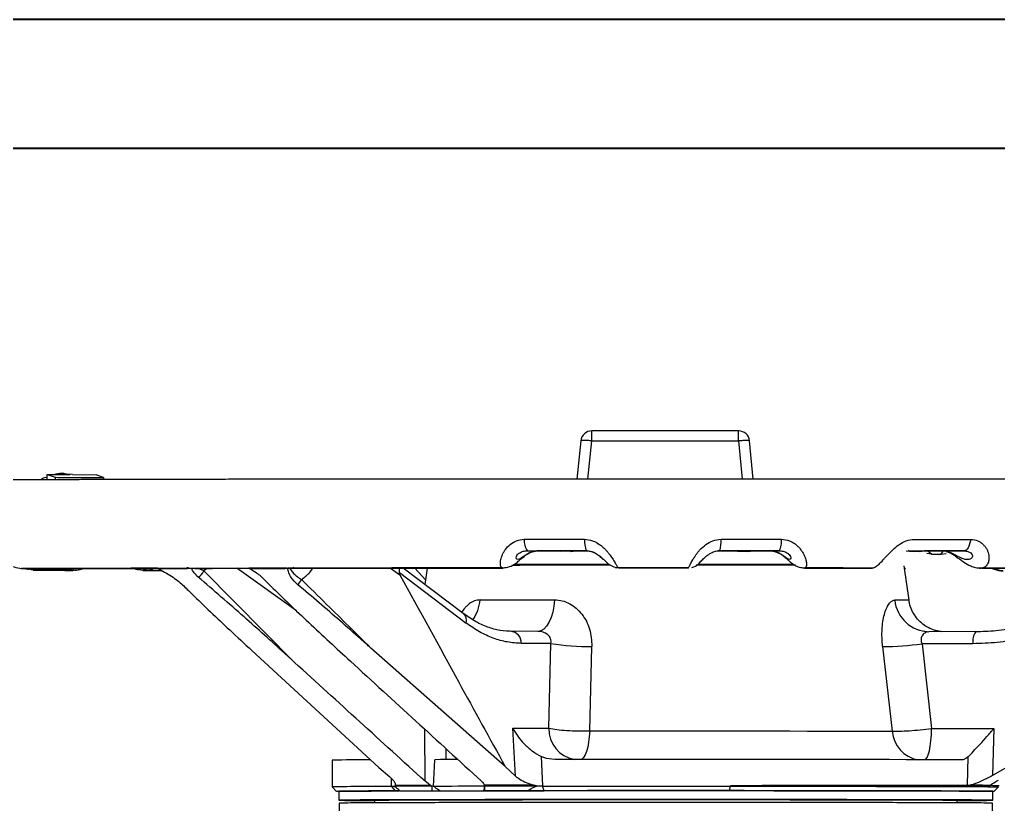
# Model space of a CAD drawing. Header units: millimetres. Extents: x 1890 to 4327, y 775 to 2498.
# Drawn here: x 3517.3 to 3737.3, y 2321.5 to 2497.9 of the extents above; entities that cross this region are included whole.
import ezdxf

# ---------------------------------------------------------------- set-up
doc = ezdxf.new("R2010")
doc.units = ezdxf.units.MM
doc.layers.add('AM_BOR', color=7, linetype='Continuous', lineweight=50)
doc.layers.add('粗实线', color=7, linetype='Continuous', lineweight=40)

# ---------------------------------------------------------------- blocks, each defined once
blk = doc.blocks.new('rA3')
at = {"layer": '粗实线'}
for p, q in [((753.384, 421.26), (333.384, 421.26)), ((748.384, 416.26), (358.384, 416.26))]:
    blk.add_line(p, q, dxfattribs=at)

msp = doc.modelspace()

# ---------------------------------------------------------------- linework, layer by layer
at = {"color": 7, "linetype": 'Continuous', "lineweight": 25}
for p, q in [((3645.892, 2403.194), (3645.892, 2405.449)), ((3678.867, 2405.449), (3645.892, 2405.449)), ((3678.867, 2403.194), (3678.867, 2405.449)), ((3643.405, 2403.208), (3642.513, 2394.631)), ((3645.001, 2394.632), (3645.892, 2403.194)), ((3645.892, 2403.194), (3678.867, 2403.194)), ((3678.867, 2403.194), (3679.689, 2394.632)), ((3682.177, 2394.631), (3681.356, 2403.188)), ((3529.177, 2395.614), (3526.451, 2395.734)), ((3527.208, 2395.858), (3526.672, 2395.86)), ((3523.501, 2395.639), (3525.294, 2395.015)), ((3523.501, 2395.639), (3528.636, 2395.616)), ((3523.501, 2394.463), (3523.501, 2395.639)), ((3525.294, 2395.015), (3525.294, 2394.469)), ((3529.177, 2395.614), (3534.505, 2395.593)), ((3536.168, 2394.963), (3534.505, 2395.593)), ((3536.168, 2394.963), (3536.168, 2394.503)), ((3631.397, 2378.504), (3644.643, 2378.508)), ((3631.397, 2378.504), (3633.776, 2378.481)), ((3638.841, 2378.327), (3637.603, 2378.478)), ((3641.114, 2378.327), (3642.355, 2378.479)), ((3673.695, 2378.392), (3674.471, 2378.488)), ((3674.647, 2378.509), (3674.107, 2378.485)), ((3674.471, 2378.488), (3674.647, 2378.509)), ((3674.647, 2378.509), (3687.953, 2378.506)), ((3678.656, 2378.329), (3677.411, 2378.48)), ((3680.94, 2378.328), (3678.656, 2378.329)), ((3680.94, 2378.328), (3682.184, 2378.479)), ((3687.953, 2378.506), (3685.956, 2378.482)), ((3717.372, 2378.309), (3716.515, 2378.42)), ((3717.372, 2378.309), (3717.023, 2378.607)), ((3717.069, 2378.49), (3729.53, 2378.48)), ((3719.511, 2378.307), (3717.372, 2378.309)), ((3719.511, 2378.307), (3720.672, 2378.457)), ((3721.397, 2378.457), (3722.277, 2377.71)), ((3724.394, 2377.712), (3724.867, 2378.442)), ((3729.53, 2378.48), (3724.744, 2378.458)), ((3722.277, 2377.71), (3721.15, 2377.854)), ((3722.277, 2377.71), (3724.394, 2377.712)), ((3724.394, 2377.712), (3725.516, 2377.858)), ((3517.52, 2374.528), (3517.716, 2374.499)), ((3517.817, 2374.488), (3517.735, 2374.499)), ((3517.817, 2374.488), (3518.036, 2374.498)), ((3519.991, 2374.242), (3519.414, 2374.368)), ((3519.831, 2374.312), (3520.167, 2374.266)), ((3520.325, 2374.178), (3520.039, 2374.214)), ((3520.238, 2374.188), (3520.039, 2374.214)), ((3520.167, 2374.266), (3520.226, 2374.258)), ((3520.226, 2374.258), (3521.176, 2374.13)), ((3528.456, 2374.147), (3529.255, 2374.187)), ((3529.199, 2374.101), (3530.011, 2374.225)), ((3529.255, 2374.187), (3529.439, 2374.196)), ((3531.096, 2374.391), (3531.749, 2374.49)), ((3544.636, 2374.165), (3544.242, 2374.264)), ((3544.94, 2374.099), (3544.527, 2374.141)), ((3544.63, 2374.131), (3544.527, 2374.141)), ((3545.101, 2374.109), (3544.94, 2374.099)), ((3544.94, 2374.099), (3549.11, 2374.089)), ((3545.519, 2374.108), (3545.101, 2374.109)), ((3545.224, 2374.117), (3545.626, 2374.057)), ((3548.506, 2374.622), (3554.969, 2374.635)), ((3548.506, 2374.622), (3548.762, 2374.485)), ((3548.762, 2374.485), (3555.004, 2374.492)), ((3555.259, 2374.634), (3554.855, 2374.633)), ((3554.969, 2374.635), (3555.004, 2374.492)), ((3555.004, 2374.492), (3555.747, 2374.595)), ((3558.688, 2373.972), (3557.222, 2374.585)), ((3559.47, 2374.554), (3558.688, 2373.972)), ((3579.079, 2353.411), (3558.688, 2373.972)), ((3579.498, 2365.032), (3566.112, 2374.565)), ((3568.776, 2374.601), (3568.859, 2374.594)), ((3569.145, 2374.659), (3576.531, 2374.669)), ((3569.145, 2374.659), (3569.428, 2374.503)), ((3569.428, 2374.503), (3576.523, 2374.506)), ((3576.531, 2374.669), (3576.523, 2374.506)), ((3577.547, 2374.611), (3577.943, 2374.587)), ((3578.458, 2374.691), (3578.975, 2374.797)), ((3600.631, 2374.608), (3602.767, 2373.124)), ((3616.984, 2364.409), (3603.469, 2374.61)), ((3608.497, 2371.986), (3606.078, 2374.612)), ((3608.867, 2374.614), (3608.348, 2370.927)), ((3625.727, 2374.658), (3626.407, 2374.712)), ((3625.762, 2374.644), (3626.407, 2374.712)), ((3625.835, 2374.666), (3625.762, 2374.644)), ((3651.165, 2374.719), (3651.535, 2374.689)), ((3651.883, 2374.649), (3651.165, 2374.719)), ((3651.476, 2374.777), (3651.62, 2374.734)), ((3693.07, 2374.713), (3693.809, 2374.649)), ((3693.328, 2374.691), (3693.719, 2374.627)), ((3693.774, 2374.637), (3693.729, 2374.656)), ((3708.965, 2374.627), (3709.173, 2374.648)), ((3717.178, 2367.382), (3716.088, 2375.139)), ((3716.181, 2374.477), (3716.394, 2374.614)), ((3732.857, 2374.685), (3733.579, 2374.615)), ((3733.485, 2374.604), (3732.857, 2374.685)), ((3733.485, 2374.604), (3733.316, 2374.64)), ((3733.82, 2374.604), (3733.485, 2374.604)), ((3602.63, 2373.594), (3617.64, 2362.264)), ((3633.783, 2360.391), (3627.67, 2360.41)), ((3634.387, 2360.372), (3634.381, 2360.339)), ((3634.409, 2360.507), (3634.393, 2360.409)), ((3721.264, 2360.266), (3720.328, 2360.437)), ((3721.653, 2360.317), (3721.272, 2360.218)), ((3732.16, 2360.322), (3721.649, 2360.317)), ((3626.404, 2330.029), (3596.222, 2356.649)), ((3636.682, 2357.677), (3630.036, 2357.698)), ((3636.244, 2338.603), (3636.682, 2357.677)), ((3645.41, 2338.007), (3645.89, 2357.021)), ((3711.245, 2356.965), (3713.403, 2337.949)), ((3731.542, 2357.612), (3720.113, 2357.606)), ((3720.113, 2357.606), (3722.255, 2338.53)), ((3569.471, 2356.074), (3598.05, 2329.816)), ((3628.111, 2338.629), (3636.244, 2338.603)), ((3628.732, 2327.841), (3628.111, 2338.629)), ((3722.255, 2338.53), (3736.244, 2338.537)), ((3736.244, 2338.537), (3735.968, 2328.025)), ((3608.394, 2326.698), (3608.363, 2338.359)), ((3613.139, 2331.548), (3613.13, 2333.999)), ((3634.471, 2332.29), (3634.834, 2325.579)), ((3730.308, 2325.732), (3730.469, 2332.209)), ((3587.514, 2331.431), (3587.514, 2325.431)), ((3598.05, 2329.816), (3600.493, 2327.706)), ((3610.331, 2325.546), (3610.568, 2331.546)), ((3628.732, 2327.841), (3626.404, 2330.029)), ((3740.286, 2330.479), (3735.968, 2328.025)), ((3587.515, 2325.43), (3588.515, 2324.43)), ((3600.832, 2325.522), (3600.89, 2327.264)), ((3600.832, 2325.522), (3601.654, 2324.52)), ((3601.612, 2325.629), (3601.609, 2325.549)), ((3601.723, 2325.827), (3601.612, 2325.629)), ((3609.57, 2325.846), (3608.394, 2326.698)), ((3609.57, 2325.846), (3609.933, 2325.649)), ((3609.933, 2325.649), (3609.896, 2324.546)), ((3621.714, 2325.867), (3621.77, 2325.669)), ((3621.814, 2324.566), (3621.77, 2325.669)), ((3633.416, 2325.682), (3632.486, 2325.879)), ((3633.421, 2325.596), (3633.416, 2325.682)), ((3634.834, 2325.579), (3633.421, 2325.596)), ((3635.203, 2324.577), (3634.834, 2325.579)), ((3676.837, 2324.585), (3677.033, 2325.587)), ((3677.033, 2325.587), (3677.033, 2325.691)), ((3730.866, 2325.797), (3730.308, 2325.732)), ((3735.348, 2325.769), (3735.26, 2325.71)), ((3736.265, 2324.429), (3737.265, 2325.429)), ((3589.014, 2324.431), (3589.014, 2322.431)), ((3601.654, 2324.52), (3602.509, 2324.524)), ((3602.672, 2324.528), (3602.71, 2324.529)), ((3621.83, 2324.414), (3621.824, 2324.553)), ((3736.014, 2322.43), (3736.014, 2324.43)), ((3589.114, 2321.772), (3588.593, 2281.936)), ((3597.014, 2322.443), (3597.014, 2321.842)), ((3728.014, 2321.841), (3728.014, 2322.442)), ((3736.285, 2293.406), (3735.914, 2321.771))]:
    msp.add_line(p, q, dxfattribs=at)
at = {"color": 7, "linetype": 'Continuous', "lineweight": 25, "flags": 128}
for points in [[(3630.696, 2381.088), (3632.38, 2381.089), (3634.066, 2381.09), (3635.756, 2381.09), (3637.448, 2381.091), (3639.143, 2381.091), (3640.84, 2381.092), (3642.539, 2381.092), (3644.24, 2381.093)], [(3674.92, 2381.094), (3676.627, 2381.093), (3678.332, 2381.093), (3680.036, 2381.093), (3681.739, 2381.092), (3683.439, 2381.092), (3685.137, 2381.091), (3686.833, 2381.091), (3688.526, 2381.09)], [(3718.298, 2381.074), (3719.912, 2381.073), (3721.521, 2381.072), (3723.123, 2381.07), (3724.719, 2381.069), (3726.309, 2381.068), (3727.893, 2381.066), (3729.469, 2381.065), (3731.039, 2381.063)], [(3731.039, 2381.063), (3730.936, 2380.517), (3730.8, 2380.016), (3730.636, 2379.57), (3730.447, 2379.191), (3730.236, 2378.886), (3730.01, 2378.663), (3729.773, 2378.526), (3729.53, 2378.48)], [(3642.355, 2378.479), (3641.759, 2378.479), (3641.165, 2378.479), (3640.57, 2378.479), (3639.976, 2378.478), (3639.382, 2378.478), (3638.789, 2378.478), (3638.195, 2378.478), (3637.603, 2378.478)], [(3682.184, 2378.479), (3681.588, 2378.479), (3680.992, 2378.479), (3680.396, 2378.479), (3679.8, 2378.48), (3679.203, 2378.48), (3678.606, 2378.48), (3678.009, 2378.48), (3677.411, 2378.48)], [(3650.065, 2375.251), (3649.246, 2375.251), (3645.06, 2375.248), (3640.989, 2375.245), (3637.062, 2375.24), (3633.304, 2375.236), (3629.741, 2375.23), (3627.912, 2375.227)], [(3691.674, 2375.235), (3691.232, 2375.236), (3687.45, 2375.241), (3683.502, 2375.245), (3679.414, 2375.248), (3675.214, 2375.251), (3670.93, 2375.253), (3669.331, 2375.253)], [(3620.78, 2367.458), (3622.566, 2367.462), (3624.45, 2367.466), (3626.426, 2367.47), (3628.489, 2367.474), (3630.634, 2367.477), (3632.857, 2367.48), (3635.151, 2367.483), (3637.512, 2367.486)], [(3637.512, 2367.486), (3637.359, 2366.05), (3637.091, 2364.696), (3636.717, 2363.469), (3636.249, 2362.407), (3635.703, 2361.544), (3635.094, 2360.909), (3634.443, 2360.52), (3633.771, 2360.391)], [(3720.798, 2331.531), (3720.952, 2331.63), (3721.242, 2332.022), (3721.512, 2332.663), (3721.752, 2333.528), (3721.952, 2334.587), (3722.106, 2335.804), (3722.208, 2337.134), (3722.255, 2338.53)], [(3645.41, 2338.007), (3645.322, 2336.702), (3645.167, 2335.474), (3644.951, 2334.359), (3644.681, 2333.395), (3644.366, 2332.612), (3644.014, 2332.035), (3643.638, 2331.683), (3643.412, 2331.585)], [(3645.41, 2338.007), (3649.897, 2338.009), (3654.462, 2338.011), (3659.077, 2338.012), (3663.714, 2338.012), (3668.343, 2338.011), (3672.936, 2338.01), (3677.464, 2338.008), (3681.899, 2338.005), (3686.213, 2338.001), (3690.381, 2337.997), (3694.374, 2337.992), (3698.17, 2337.986), (3701.744, 2337.98), (3705.074, 2337.973), (3708.14, 2337.965), (3710.922, 2337.957), (3713.403, 2337.949)], [(3615.713, 2331.556), (3614.476, 2331.554), (3613.146, 2331.551), (3611.844, 2331.549), (3610.568, 2331.546)], [(3729.015, 2331.504), (3726.368, 2331.514), (3723.396, 2331.523), (3720.112, 2331.532), (3716.534, 2331.541), (3712.681, 2331.549), (3708.571, 2331.556), (3704.226, 2331.563), (3699.668, 2331.569), (3694.921, 2331.575), (3690.008, 2331.579), (3684.954, 2331.583), (3679.786, 2331.586), (3674.53, 2331.588), (3669.212, 2331.59), (3663.86, 2331.59), (3658.501, 2331.59), (3653.163, 2331.589), (3647.872, 2331.587), (3642.657, 2331.585), (3637.542, 2331.581)], [(3601.612, 2325.629), (3602.562, 2325.632), (3603.54, 2325.634), (3604.543, 2325.637), (3605.572, 2325.639), (3606.626, 2325.642), (3607.704, 2325.644), (3608.807, 2325.647), (3609.933, 2325.649)], [(3601.723, 2325.827), (3602.626, 2325.83), (3603.552, 2325.832), (3604.5, 2325.835), (3605.471, 2325.837), (3606.464, 2325.839), (3607.478, 2325.842), (3608.514, 2325.844), (3609.57, 2325.846)], [(3621.778, 2325.565), (3620.253, 2325.563), (3618.753, 2325.561), (3617.279, 2325.558), (3615.832, 2325.556), (3614.413, 2325.553), (3613.022, 2325.551), (3611.661, 2325.548), (3610.331, 2325.546)], [(3621.714, 2325.867), (3623.008, 2325.868), (3624.319, 2325.87), (3625.645, 2325.872), (3626.985, 2325.873), (3628.34, 2325.875), (3629.709, 2325.876), (3631.091, 2325.877), (3632.486, 2325.879)], [(3621.77, 2325.669), (3623.165, 2325.671), (3624.579, 2325.673), (3626.011, 2325.674), (3627.461, 2325.676), (3628.926, 2325.678), (3630.408, 2325.679), (3631.905, 2325.681), (3633.416, 2325.682)], [(3634.834, 2325.579), (3639.891, 2325.583), (3645.065, 2325.586), (3650.328, 2325.588), (3655.654, 2325.59), (3661.014, 2325.59), (3666.383, 2325.59), (3671.731, 2325.589), (3677.033, 2325.587)], [(3677.033, 2325.691), (3682.138, 2325.688), (3687.146, 2325.685), (3692.031, 2325.681), (3696.771, 2325.676), (3701.342, 2325.67), (3705.721, 2325.664), (3709.887, 2325.657), (3713.821, 2325.65), (3717.502, 2325.642), (3720.913, 2325.633), (3724.037, 2325.624), (3726.858, 2325.615), (3729.364, 2325.605), (3731.542, 2325.595), (3733.381, 2325.584), (3734.872, 2325.573), (3735.504, 2325.568)], [(3677.033, 2325.587), (3682.138, 2325.585), (3687.146, 2325.581), (3692.031, 2325.577), (3696.771, 2325.572), (3701.342, 2325.567), (3705.721, 2325.561), (3709.887, 2325.554), (3713.821, 2325.546), (3717.502, 2325.538), (3720.913, 2325.53), (3724.037, 2325.521), (3726.858, 2325.511), (3729.364, 2325.501), (3731.542, 2325.491), (3733.381, 2325.481), (3734.872, 2325.47), (3736.008, 2325.459), (3736.783, 2325.448), (3737.194, 2325.437), (3737.265, 2325.429)], [(3589.014, 2324.412), (3588.981, 2324.413), (3588.575, 2324.424), (3588.55, 2324.435), (3588.906, 2324.447), (3589.64, 2324.458), (3590.749, 2324.469), (3592.227, 2324.48), (3594.068, 2324.491), (3596.26, 2324.501), (3598.793, 2324.511), (3601.654, 2324.52)], [(3602.71, 2324.529), (3603.545, 2324.531), (3604.398, 2324.533), (3605.269, 2324.535), (3606.159, 2324.537), (3607.067, 2324.54), (3607.993, 2324.542), (3608.936, 2324.544), (3609.896, 2324.546)], [(3611.782, 2324.546), (3612.918, 2324.548), (3614.076, 2324.55), (3615.255, 2324.552), (3616.454, 2324.554), (3617.674, 2324.556), (3618.913, 2324.558), (3620.171, 2324.56), (3621.448, 2324.562)], [(3736.014, 2324.43), (3736.003, 2324.432), (3735.741, 2324.443), (3735.129, 2324.454), (3734.172, 2324.465), (3732.872, 2324.475), (3731.238, 2324.485), (3729.276, 2324.495), (3726.996, 2324.505), (3724.409, 2324.515), (3721.527, 2324.523), (3718.363, 2324.532), (3714.933, 2324.54), (3711.254, 2324.547), (3707.342, 2324.554), (3703.217, 2324.561), (3698.898, 2324.566), (3694.405, 2324.572), (3689.76, 2324.576), (3684.986, 2324.58), (3680.104, 2324.583), (3675.139, 2324.585), (3670.113, 2324.586), (3665.051, 2324.587), (3659.977, 2324.587), (3654.916, 2324.586), (3649.89, 2324.585), (3644.925, 2324.583), (3640.043, 2324.58), (3635.269, 2324.576), (3630.624, 2324.572), (3626.131, 2324.567), (3621.812, 2324.561), (3621.561, 2324.561)], [(3621.814, 2324.566), (3622.98, 2324.567), (3624.16, 2324.569), (3625.352, 2324.57), (3626.556, 2324.572), (3627.772, 2324.573), (3629, 2324.574), (3630.239, 2324.576), (3631.488, 2324.577)], [(3635.203, 2324.577), (3640.193, 2324.581), (3645.297, 2324.584), (3650.49, 2324.586), (3655.744, 2324.588), (3661.033, 2324.588), (3666.329, 2324.588), (3671.606, 2324.587), (3676.837, 2324.585)], [(3676.837, 2324.585), (3681.874, 2324.583), (3686.815, 2324.579), (3691.635, 2324.575), (3696.312, 2324.57), (3700.821, 2324.565), (3705.142, 2324.559), (3709.253, 2324.552), (3713.134, 2324.545), (3716.766, 2324.537), (3720.131, 2324.528), (3723.213, 2324.519), (3725.997, 2324.51), (3728.47, 2324.5), (3730.618, 2324.49), (3732.432, 2324.48), (3733.904, 2324.469), (3735.024, 2324.458), (3735.789, 2324.448), (3736.195, 2324.436), (3736.239, 2324.425), (3736.014, 2324.417)], [(3728.014, 2322.358), (3728.175, 2322.359), (3730.297, 2322.369), (3732.097, 2322.379), (3733.564, 2322.39), (3734.693, 2322.4), (3735.478, 2322.411), (3735.916, 2322.422), (3736.003, 2322.432), (3735.741, 2322.443), (3735.129, 2322.454), (3734.172, 2322.465), (3732.872, 2322.475), (3731.238, 2322.485), (3729.276, 2322.495), (3726.996, 2322.505), (3724.409, 2322.515), (3721.526, 2322.523), (3718.363, 2322.532), (3714.933, 2322.54), (3711.254, 2322.547), (3707.342, 2322.554), (3703.217, 2322.561), (3698.898, 2322.566), (3694.405, 2322.572), (3689.76, 2322.576), (3684.986, 2322.58), (3680.104, 2322.583), (3675.139, 2322.585), (3670.113, 2322.586), (3665.051, 2322.587), (3659.977, 2322.587), (3654.916, 2322.586), (3649.89, 2322.585), (3644.925, 2322.583), (3640.043, 2322.58), (3635.269, 2322.576), (3630.624, 2322.572), (3626.131, 2322.567), (3621.812, 2322.561), (3617.687, 2322.555), (3613.775, 2322.548), (3610.095, 2322.541), (3606.666, 2322.533), (3603.502, 2322.524), (3600.62, 2322.515), (3598.033, 2322.506), (3595.753, 2322.496), (3593.791, 2322.486), (3592.156, 2322.476), (3590.857, 2322.465), (3589.9, 2322.455), (3589.288, 2322.444), (3589.025, 2322.433), (3589.113, 2322.422), (3589.55, 2322.412), (3590.335, 2322.401), (3591.464, 2322.39), (3592.932, 2322.38), (3594.731, 2322.37), (3596.853, 2322.36), (3597.014, 2322.359)], [(3597.014, 2322.418), (3596.808, 2322.425), (3596.808, 2322.436), (3597.159, 2322.446), (3597.858, 2322.456), (3598.902, 2322.466), (3600.286, 2322.476), (3602.002, 2322.485), (3604.04, 2322.495), (3606.391, 2322.504), (3609.041, 2322.512), (3611.976, 2322.52), (3615.181, 2322.528), (3618.638, 2322.535), (3622.33, 2322.542), (3626.236, 2322.548), (3630.335, 2322.553), (3634.606, 2322.558), (3639.026, 2322.562), (3643.572, 2322.565), (3648.218, 2322.567), (3652.941, 2322.569), (3657.715, 2322.57), (3662.514, 2322.571), (3667.314, 2322.57), (3672.088, 2322.569), (3676.81, 2322.567), (3681.457, 2322.565), (3686.002, 2322.561), (3690.422, 2322.557), (3694.694, 2322.553), (3698.793, 2322.547), (3702.699, 2322.541), (3706.391, 2322.535), (3709.848, 2322.527), (3713.053, 2322.52), (3715.988, 2322.512), (3718.638, 2322.503), (3720.989, 2322.494), (3723.027, 2322.485), (3724.743, 2322.475), (3726.126, 2322.465), (3727.171, 2322.455), (3727.87, 2322.445), (3728.221, 2322.435), (3728.221, 2322.425), (3728.014, 2322.418)]]:
    msp.add_lwpolyline(points, dxfattribs=at)
at = {"color": 7, "linetype": 'Continuous', "lineweight": 25}
for centre, radius, start, end in [((3645.892, 2402.949), 2.5, 89.99963, 174.0622), ((3678.867, 2402.949), 2.5, 5.48335, 89.99975), ((3634.222, 2380.658), 3.552, 173.03617, 217.31461), ((3649.681, 2380.617), 5.461, 174.99942, 202.70803), ((3667.179, 2380.606), 7.756, 344.31989, 3.60709), ((3684.456, 2380.637), 4.095, 328.64341, 6.35188), ((3555.949, 2375.173), 2.99, 299.82941, 336.32535), ((3577.889, 2373.253), 2.995, 308.67298, 336.20635), ((3611.423, 2368.329), 9.398, 325.32743, 354.67802), ((3714.508, 2281.041), 86.382, 88.22863, 90.36633), ((3721.851, 2368.253), 7.939, 186.01237, 268.57478), ((3615.676, 2362.836), 2.046, 343.7516, 50.24879), ((3627.405, 2357.79), 2.633, 357.9869, 84.42865), ((3735.089, 2358.227), 3.6, 144.41671, 189.84152), ((3644.392, 2400.927), 43.932, 259.89257, 271.95432), ((3711.21, 2419.133), 62.168, 270.03279, 278.23411), ((3643.169, 2338.4), 6.927, 178.32202, 259.40651), ((3720.344, 2338.397), 6.956, 183.69146, 260.57483), ((3594.588, 2009.498), 322.01, 89.73693, 91.25872), ((3599.31, 1574.898), 750.625, 89.883813, 90.900378), ((3725.465, 1077.254), 1248.554, 89.54649, 89.75213), ((3600.699, 1592.147), 732.377, 89.853938, 90.914175)]:
    msp.add_arc(centre, radius, start, end, dxfattribs=at)
for points in [[(3645.892, 2403.194), (3645.568, 2403.223), (3644.921, 2403.283), (3644.102, 2403.311), (3643.526, 2403.291), (3643.445, 2403.236), (3643.405, 2403.208)], [(3681.356, 2403.188), (3681.316, 2403.216), (3681.236, 2403.272), (3680.659, 2403.297), (3679.84, 2403.275), (3679.191, 2403.221), (3678.867, 2403.194)]]:
    msp.add_open_spline(points, degree=3, dxfattribs=at)
for points, knots in [([(3525.059, 2395.632), (3525.214, 2395.688), (3526.364, 2396.107), (3527.582, 2395.844), (3528.636, 2395.616)], [0, 0, 0, 0, 0.1344178, 1, 1, 1, 1]), ([(3662.515, 2394.634), (3660.117, 2394.634), (3656.735, 2394.634), (3651.732, 2394.633), (3647.441, 2394.633), (3642.336, 2394.631), (3636.995, 2394.63), (3631.429, 2394.628), (3625.726, 2394.625), (3619.941, 2394.622), (3614.116, 2394.618), (3608.286, 2394.614), (3602.479, 2394.609), (3596.72, 2394.604), (3591.029, 2394.598), (3585.425, 2394.592), (3579.924, 2394.586), (3574.542, 2394.578), (3569.293, 2394.571), (3564.189, 2394.563), (3559.242, 2394.554), (3554.462, 2394.545), (3549.859, 2394.536), (3545.443, 2394.526), (3541.221, 2394.516), (3537.201, 2394.506), (3533.389, 2394.495), (3529.792, 2394.484), (3526.413, 2394.473), (3523.259, 2394.462), (3520.331, 2394.451), (3517.631, 2394.439), (3515.163, 2394.427), (3512.923, 2394.416), (3510.918, 2394.404), (3509.194, 2394.393), (3508.23, 2394.386), (3507.784, 2394.382)], [0, 0, 0, 0, 0.0344071, 0.0485109, 0.0718894, 0.0961605, 0.1221805, 0.149305, 0.1772714, 0.2058697, 0.2349502, 0.2644009, 0.2941371, 0.3240924, 0.3542143, 0.3844599, 0.4147936, 0.445185, 0.4756078, 0.5060385, 0.5364555, 0.5668389, 0.5971695, 0.6274283, 0.6575964, 0.6876542, 0.7175815, 0.7473561, 0.7769545, 0.8063502, 0.8355137, 0.8644114, 0.8930048, 0.921249, 0.9490912, 0.9764687, 1, 1, 1, 1]), ([(3522.031, 2394.457), (3522.133, 2394.55), (3522.556, 2394.931), (3523.093, 2395.031), (3523.501, 2395.107)], [0, 0, 0, 0, 0.2430477, 1, 1, 1, 1]), ([(3525.294, 2395.015), (3526.951, 2395.007), (3530.272, 2394.989), (3534.2, 2394.972), (3536.168, 2394.963)], [0, 0, 0, 0, 0.498853, 1, 1, 1, 1]), ([(3823.989, 2374.353), (3824.043, 2374.358), (3824.184, 2374.374), (3824.566, 2374.431), (3825.134, 2374.544), (3825.855, 2374.736), (3826.769, 2375.063), (3827.894, 2375.611), (3829.151, 2376.458), (3830.38, 2377.621), (3831.43, 2379.036), (3832.223, 2380.631), (3832.723, 2382.345), (3832.912, 2384.122), (3832.783, 2385.904), (3832.34, 2387.635), (3831.599, 2389.26), (3830.581, 2390.729), (3829.321, 2391.992), (3827.956, 2392.945), (3826.698, 2393.552), (3825.701, 2393.893), (3824.943, 2394.08), (3824.362, 2394.183), (3823.917, 2394.24), (3823.549, 2394.273), (3823.135, 2394.298), (3822.745, 2394.311), (3822.156, 2394.325), (3821.372, 2394.339), (3820.438, 2394.351), (3819.252, 2394.363), (3817.868, 2394.376), (3816.206, 2394.389), (3814.271, 2394.401), (3812.069, 2394.414), (3809.602, 2394.427), (3806.876, 2394.44), (3803.896, 2394.452), (3800.667, 2394.465), (3797.195, 2394.477), (3793.487, 2394.488), (3789.548, 2394.5), (3785.387, 2394.511), (3781.01, 2394.522), (3776.426, 2394.532), (3771.643, 2394.542), (3766.669, 2394.551), (3761.514, 2394.56), (3756.188, 2394.569), (3750.7, 2394.577), (3745.06, 2394.585), (3739.281, 2394.592), (3733.374, 2394.598), (3727.351, 2394.604), (3721.225, 2394.61), (3715.013, 2394.615), (3708.733, 2394.619), (3702.409, 2394.623), (3696.076, 2394.626), (3689.799, 2394.629), (3683.748, 2394.631), (3678.303, 2394.632), (3673.527, 2394.633), (3668.398, 2394.634), (3664.762, 2394.634), (3662.515, 2394.634)], [0, 0, 0, 0, 0.0017465, 0.0044658, 0.0070078, 0.0098268, 0.0132699, 0.01777, 0.0233681, 0.0295284, 0.0358372, 0.0421771, 0.0485239, 0.0548725, 0.0612218, 0.0675716, 0.0739223, 0.080274, 0.0866264, 0.0929737, 0.0980915, 0.1017275, 0.1047111, 0.1075398, 0.110673, 0.1150505, 0.1222946, 0.1411051, 0.1636746, 0.1818588, 0.204115, 0.2240384, 0.2453355, 0.2673737, 0.2899055, 0.3127692, 0.3358643, 0.359126, 0.3825109, 0.405989, 0.4295389, 0.4531449, 0.4767954, 0.5004811, 0.5241948, 0.5479305, 0.5716831, 0.5954484, 0.619222, 0.6430003, 0.666779, 0.690554, 0.7143201, 0.7380713, 0.7617997, 0.7854945, 0.8091398, 0.8327115, 0.8561692, 0.8794397, 0.9023738, 0.9246109, 0.9449865, 0.9610624, 0.975932, 1, 1, 1, 1]), ([(3507.277, 2380.879), (3507.541, 2380.816), (3508.071, 2380.69), (3509.083, 2379.791), (3510.028, 2378.854), (3510.858, 2378.065), (3511.717, 2377.299), (3512.654, 2376.566), (3513.655, 2375.92), (3514.697, 2375.352), (3516.059, 2374.783), (3517.153, 2374.595), (3517.716, 2374.499)], [0, 0, 0, 0, 0.1245352, 0.2497123, 0.3746683, 0.4358121, 0.4997348, 0.6193036, 0.6831306, 0.7499247, 0.8713728, 1, 1, 1, 1]), ([(3625.727, 2374.658), (3625.621, 2374.742), (3625.414, 2374.905), (3625.297, 2375.564), (3625.364, 2376.322), (3625.557, 2377.035), (3625.768, 2377.595), (3626.058, 2378.18), (3626.572, 2378.986), (3627.452, 2379.95), (3628.91, 2380.886), (3630.101, 2381.021), (3630.696, 2381.088)], [0, 0, 0, 0, 0.12824094, 0.2497124, 0.38013368, 0.44117675, 0.49972094, 0.5635671, 0.62460086, 0.74964368, 0.87499954, 1, 1, 1, 1]), ([(3644.24, 2381.093), (3644.85, 2381.026), (3646.073, 2380.892), (3647.41, 2380.11), (3648.326, 2379.378), (3648.932, 2378.788), (3649.472, 2378.176), (3650.08, 2377.395), (3650.575, 2376.654), (3650.974, 2376.008), (3651.311, 2375.447), (3651.64, 2374.899), (3651.788, 2374.742), (3651.864, 2374.661)], [0, 0, 0, 0, 0.1245194, 0.2495841, 0.3108218, 0.3749069, 0.4359753, 0.4998788, 0.6193777, 0.6832429, 0.7501183, 0.8717113, 1, 1, 1, 1]), ([(3667.576, 2374.659), (3667.629, 2374.738), (3667.734, 2374.892), (3668.067, 2375.543), (3668.474, 2376.298), (3668.909, 2377.012), (3669.283, 2377.574), (3669.721, 2378.161), (3670.413, 2378.972), (3671.47, 2379.943), (3673.074, 2380.89), (3674.305, 2381.026), (3674.92, 2381.094)], [0, 0, 0, 0, 0.12815128, 0.24968425, 0.38014414, 0.44118834, 0.49971966, 0.56356941, 0.62458975, 0.74964254, 0.87500653, 1, 1, 1, 1]), ([(3688.526, 2381.09), (3689.13, 2381.025), (3690.032, 2380.927), (3691.077, 2380.4), (3691.77, 2379.918), (3692.374, 2379.355), (3692.87, 2378.761), (3693.277, 2378.145), (3693.689, 2377.359), (3693.948, 2376.617), (3694.08, 2375.972), (3694.13, 2375.413), (3694.073, 2374.872), (3693.899, 2374.725), (3693.809, 2374.649)], [0, 0, 0, 0, 0.1244726, 0.1859089, 0.2498878, 0.3111053, 0.3751889, 0.4362181, 0.5000981, 0.6195311, 0.6833816, 0.7502528, 0.8718565, 1, 1, 1, 1]), ([(3709.034, 2374.639), (3709.246, 2374.713), (3709.659, 2374.857), (3710.429, 2375.499), (3711.154, 2376.252), (3711.807, 2376.966), (3712.324, 2377.529), (3712.883, 2378.119), (3713.71, 2378.934), (3714.876, 2379.913), (3716.519, 2380.869), (3717.706, 2381.006), (3718.298, 2381.074)], [0, 0, 0, 0, 0.1280635, 0.2496605, 0.3801541, 0.4411983, 0.4997165, 0.5635714, 0.6245804, 0.7496419, 0.8750131, 1, 1, 1, 1]), ([(3731.039, 2381.063), (3731.595, 2380.997), (3732.424, 2380.898), (3733.331, 2380.365), (3733.908, 2379.878), (3734.378, 2379.31), (3734.727, 2378.711), (3734.972, 2378.091), (3735.154, 2377.302), (3735.156, 2376.558), (3735.008, 2375.914), (3734.763, 2375.358), (3734.317, 2374.824), (3733.829, 2374.686), (3733.579, 2374.615)], [0, 0, 0, 0, 0.1244778, 0.1858957, 0.249876, 0.3110978, 0.3752041, 0.4362225, 0.5001072, 0.6195243, 0.6833849, 0.7502763, 0.8719414, 1, 1, 1, 1]), ([(3626.246, 2374.711), (3626.775, 2374.793), (3627.916, 2374.968), (3629.013, 2375.835), (3629.925, 2376.632), (3630.703, 2377.305), (3631.553, 2377.863), (3632.274, 2378.21), (3633.045, 2378.442), (3633.551, 2378.468), (3633.812, 2378.481)], [0, 0, 0, 0, 0.1857217, 0.4006953, 0.525066, 0.6801172, 0.7583564, 0.8357456, 0.9152422, 1, 1, 1, 1]), ([(3633.776, 2378.481), (3633.45, 2378.457), (3632.799, 2378.41), (3631.868, 2378.056), (3631.095, 2377.614), (3630.328, 2377.081), (3629.707, 2376.658), (3629.202, 2376.507), (3628.877, 2376.669), (3628.824, 2377.097), (3629.128, 2377.631), (3629.643, 2378.074), (3630.434, 2378.433), (3631.076, 2378.48), (3631.397, 2378.504)], [0, 0, 0, 0, 0.0625989, 0.1249043, 0.1872263, 0.2496807, 0.3746119, 0.4998044, 0.6249986, 0.7497987, 0.8151711, 0.8749227, 0.9374287, 1, 1, 1, 1]), ([(3637.603, 2378.478), (3636.912, 2378.478), (3635.532, 2378.478), (3634.361, 2378.48), (3633.776, 2378.481)], [0, 0, 0, 0, 0.500015, 1, 1, 1, 1]), ([(3644.85, 2378.483), (3644.624, 2378.482), (3643.94, 2378.481), (3642.99, 2378.48), (3642.355, 2378.479)], [0, 0, 0, 0, 0.33151063, 1, 1, 1, 1]), ([(3644.643, 2378.508), (3644.971, 2378.485), (3645.629, 2378.437), (3646.53, 2378.078), (3647.236, 2377.635), (3647.867, 2377.106), (3648.279, 2376.681), (3648.415, 2376.618), (3648.478, 2376.589)], [0, 0, 0, 0, 0.1298177, 0.2599092, 0.3835834, 0.5188926, 0.7778114, 1, 1, 1, 1]), ([(3645.545, 2378.406), (3645.821, 2378.324), (3646.384, 2378.156), (3647.197, 2377.682), (3647.96, 2377.08), (3648.975, 2376.135), (3650.024, 2375.074), (3651.044, 2374.865), (3651.476, 2374.777)], [0, 0, 0, 0, 0.099024, 0.2022508, 0.3197532, 0.4562471, 0.7696172, 1, 1, 1, 1]), ([(3668.378, 2374.752), (3668.515, 2374.788), (3669.248, 2374.981), (3669.891, 2375.604), (3670.781, 2376.53), (3671.469, 2377.209), (3672.125, 2377.7), (3672.635, 2378.003), (3673.171, 2378.247), (3673.533, 2378.349), (3673.716, 2378.4)], [0, 0, 0, 0, 0.0714083, 0.3809344, 0.5556887, 0.7203323, 0.7949508, 0.8649836, 0.932048, 1, 1, 1, 1]), ([(3677.411, 2378.48), (3676.775, 2378.481), (3675.504, 2378.482), (3674.573, 2378.484), (3674.107, 2378.485)], [0, 0, 0, 0, 0.5000497, 1, 1, 1, 1]), ([(3685.956, 2378.482), (3685.385, 2378.482), (3684.242, 2378.48), (3682.87, 2378.479), (3682.184, 2378.479)], [0, 0, 0, 0, 0.4999263, 1, 1, 1, 1]), ([(3685.912, 2378.482), (3686.198, 2378.467), (3686.747, 2378.439), (3687.566, 2378.175), (3688.288, 2377.805), (3689.049, 2377.276), (3689.647, 2376.745), (3690.383, 2376.058), (3691.325, 2375.325), (3692.371, 2374.804), (3692.952, 2374.74), (3693.19, 2374.713)], [0, 0, 0, 0, 0.093408, 0.1791879, 0.26097, 0.3408111, 0.4814037, 0.5675837, 0.7643431, 0.9034002, 1, 1, 1, 1]), ([(3687.953, 2378.506), (3688.277, 2378.482), (3688.925, 2378.435), (3689.732, 2378.075), (3690.271, 2377.632), (3690.616, 2377.1), (3690.619, 2376.671), (3690.361, 2376.509), (3689.922, 2376.66), (3689.354, 2377.082), (3688.619, 2377.616), (3687.862, 2378.058), (3686.937, 2378.412), (3686.284, 2378.459), (3685.956, 2378.482)], [0, 0, 0, 0, 0.0625764, 0.1252848, 0.1848998, 0.2501233, 0.3749307, 0.5001323, 0.6253324, 0.7502715, 0.8127295, 0.8750555, 0.937394, 1, 1, 1, 1]), ([(3724.744, 2378.458), (3724.087, 2378.458), (3722.772, 2378.457), (3721.372, 2378.457), (3720.672, 2378.457)], [0, 0, 0, 0, 0.4999268, 1, 1, 1, 1]), ([(3729.53, 2378.48), (3729.827, 2378.456), (3730.421, 2378.408), (3731.08, 2378.048), (3731.415, 2377.605), (3731.448, 2377.072), (3731.032, 2376.643), (3730.278, 2376.481), (3729.359, 2376.633), (3728.421, 2377.056), (3727.463, 2377.59), (3726.609, 2378.032), (3725.671, 2378.387), (3725.053, 2378.434), (3724.744, 2378.458)], [0, 0, 0, 0, 0.0625764, 0.1252848, 0.1848997, 0.2501233, 0.3749307, 0.5001323, 0.6253324, 0.7502715, 0.8127295, 0.8750555, 0.937394, 1, 1, 1, 1]), ([(3725.462, 2378.366), (3725.694, 2378.299), (3726.158, 2378.164), (3726.917, 2377.764), (3727.824, 2377.175), (3728.659, 2376.552), (3729.731, 2375.79), (3730.841, 2375.145), (3732.165, 2374.681), (3732.94, 2374.627), (3733.356, 2374.598)], [0, 0, 0, 0, 0.0868567, 0.1736311, 0.259945, 0.4143185, 0.5098834, 0.7141667, 0.8464297, 1, 1, 1, 1]), ([(3517.716, 2374.499), (3519.246, 2374.504), (3522.312, 2374.516), (3527.265, 2374.532), (3532.259, 2374.546), (3537.243, 2374.559), (3542.54, 2374.571), (3546.343, 2374.578), (3548.244, 2374.582)], [0, 0, 0, 0, 0.1901055, 0.3809491, 0.5349186, 0.6888882, 0.8444441, 1, 1, 1, 1]), ([(3548.276, 2374.569), (3545.96, 2374.565), (3541.319, 2374.556), (3535.36, 2374.542), (3530.171, 2374.528), (3525.701, 2374.515), (3521.536, 2374.502), (3519.057, 2374.492), (3517.817, 2374.488)], [0, 0, 0, 0, 0.1905993, 0.3819402, 0.5356681, 0.689396, 0.844698, 1, 1, 1, 1]), ([(3518.589, 2374.528), (3518.661, 2374.5), (3518.929, 2374.394), (3519.209, 2374.379), (3519.414, 2374.368)], [0, 0, 0, 0, 0.2662563, 1, 1, 1, 1]), ([(3518.696, 2374.443), (3518.725, 2374.444), (3519.676, 2374.448), (3521.776, 2374.456), (3525.013, 2374.468), (3528.522, 2374.48), (3532.26, 2374.492), (3536.229, 2374.503), (3540.425, 2374.514), (3544.453, 2374.524), (3547.171, 2374.53), (3548.34, 2374.532)], [0, 0, 0, 0, 0.003964, 0.1311845, 0.2589432, 0.3871182, 0.5156196, 0.6443792, 0.7733439, 0.9024716, 1, 1, 1, 1]), ([(3523.404, 2374.551), (3523.185, 2374.454), (3522.264, 2374.047), (3521.164, 2374.121), (3520.325, 2374.178)], [0, 0, 0, 0, 0.23741312, 1, 1, 1, 1]), ([(3520.325, 2374.178), (3521.596, 2374.172), (3524.141, 2374.162), (3527.017, 2374.152), (3528.456, 2374.147)], [0, 0, 0, 0, 0.4993995, 1, 1, 1, 1]), ([(3528.375, 2374.157), (3526.937, 2374.162), (3524.16, 2374.172), (3521.702, 2374.182), (3520.517, 2374.186)], [0, 0, 0, 0, 0.5178805, 1, 1, 1, 1]), ([(3521.152, 2374.13), (3521.158, 2374.13), (3522.16, 2374.126), (3524.391, 2374.118), (3527.082, 2374.108), (3528.791, 2374.103), (3529.258, 2374.101)], [0, 0, 0, 0, 0.0022858, 0.4215553, 0.8421077, 1, 1, 1, 1]), ([(3529.439, 2374.196), (3529.871, 2374.171), (3530.506, 2374.133), (3531.158, 2374.403), (3531.367, 2374.489)], [0, 0, 0, 0, 0.68017584, 1, 1, 1, 1]), ([(3543.054, 2374.52), (3543.163, 2374.474), (3543.556, 2374.306), (3543.955, 2374.281), (3544.242, 2374.264)], [0, 0, 0, 0, 0.2767867, 1, 1, 1, 1]), ([(3547.52, 2374.531), (3547.327, 2374.414), (3546.727, 2374.054), (3545.951, 2374.099), (3545.425, 2374.13)], [0, 0, 0, 0, 0.3216108, 1, 1, 1, 1]), ([(3545.614, 2374.057), (3546.602, 2374.055), (3547.762, 2374.052), (3548.998, 2374.05), (3549.18, 2374.049)], [0, 0, 0, 0, 0.8524702, 1, 1, 1, 1]), ([(3548.244, 2374.582), (3548.24, 2374.59), (3548.232, 2374.605), (3548.342, 2374.62), (3548.457, 2374.621), (3548.506, 2374.622)], [0, 0, 0, 0, 0.36415878, 0.730056, 1, 1, 1, 1]), ([(3548.244, 2374.582), (3548.315, 2374.554), (3548.46, 2374.496), (3548.66, 2374.489), (3548.762, 2374.485)], [0, 0, 0, 0, 0.4905779, 1, 1, 1, 1]), ([(3548.276, 2374.569), (3549.352, 2373.98), (3550.968, 2373.096), (3552.827, 2371.817), (3553.55, 2371.169), (3553.916, 2370.839)], [0, 0, 0, 0, 0.4948815, 0.7435182, 1, 1, 1, 1]), ([(3554.969, 2374.635), (3555.049, 2374.634), (3555.21, 2374.632), (3555.492, 2374.615), (3555.67, 2374.601), (3555.747, 2374.595)], [0, 0, 0, 0, 0.3587973, 0.7200357, 1, 1, 1, 1]), ([(3555.747, 2374.595), (3557.847, 2374.598), (3562.052, 2374.605), (3566.523, 2374.611), (3568.761, 2374.614)], [0, 0, 0, 0, 0.4993351, 1, 1, 1, 1]), ([(3555.909, 2374.582), (3557.989, 2374.586), (3562.148, 2374.592), (3566.567, 2374.598), (3568.776, 2374.601)], [0, 0, 0, 0, 0.5000042, 1, 1, 1, 1]), ([(3557.437, 2372.579), (3557.101, 2372.901), (3556.374, 2373.599), (3556.072, 2374.238), (3555.909, 2374.582)], [0, 0, 0, 0, 0.461832, 1, 1, 1, 1]), ([(3556.661, 2374.549), (3557.53, 2374.551), (3560.058, 2374.555), (3564.143, 2374.562), (3567.432, 2374.568), (3568.929, 2374.57)], [0, 0, 0, 0, 0.2220878, 0.6459102, 1, 1, 1, 1]), ([(3568.761, 2374.614), (3568.768, 2374.622), (3568.781, 2374.638), (3568.926, 2374.656), (3569.075, 2374.658), (3569.145, 2374.659)], [0, 0, 0, 0, 0.34458151, 0.6913843, 1, 1, 1, 1]), ([(3568.761, 2374.614), (3568.93, 2374.565), (3569.132, 2374.506), (3569.385, 2374.503), (3569.428, 2374.503)], [0, 0, 0, 0, 0.8320754, 1, 1, 1, 1]), ([(3568.776, 2374.601), (3569.572, 2374.146), (3570.686, 2373.508), (3571.444, 2372.816), (3571.661, 2372.619)], [0, 0, 0, 0, 0.7138885, 1, 1, 1, 1]), ([(3576.523, 2374.506), (3576.658, 2374.511), (3576.935, 2374.519), (3577.236, 2374.589), (3577.389, 2374.624)], [0, 0, 0, 0, 0.4892665, 1, 1, 1, 1]), ([(3576.531, 2374.669), (3576.623, 2374.668), (3576.809, 2374.666), (3577.12, 2374.647), (3577.303, 2374.632), (3577.389, 2374.624)], [0, 0, 0, 0, 0.3456454, 0.6937449, 1, 1, 1, 1]), ([(3577.389, 2374.624), (3580.257, 2374.628), (3586.003, 2374.634), (3594.423, 2374.641), (3602.448, 2374.647), (3610.052, 2374.651), (3617.807, 2374.655), (3623.087, 2374.657), (3625.727, 2374.658)], [0, 0, 0, 0, 0.1905194, 0.3817787, 0.5355474, 0.689316, 0.844658, 1, 1, 1, 1]), ([(3625.762, 2374.644), (3622.527, 2374.643), (3616.042, 2374.641), (3607.161, 2374.636), (3599.061, 2374.631), (3591.721, 2374.625), (3584.519, 2374.619), (3579.871, 2374.614), (3577.547, 2374.611)], [0, 0, 0, 0, 0.191069, 0.3828813, 0.5363817, 0.689882, 0.844941, 1, 1, 1, 1]), ([(3579.76, 2370.915), (3579.231, 2371.439), (3578.326, 2372.335), (3577.736, 2373.576), (3577.611, 2374.264), (3577.547, 2374.611)], [0, 0, 0, 0, 0.4102096, 0.7017854, 1, 1, 1, 1]), ([(3577.945, 2374.586), (3578.234, 2374.173), (3578.673, 2373.548), (3579.512, 2372.822), (3580.031, 2372.439), (3580.319, 2372.244), (3580.482, 2372.138), (3580.569, 2372.084), (3580.613, 2372.056), (3580.625, 2372.048), (3580.628, 2372.046), (3580.629, 2372.045), (3580.629, 2372.045), (3580.629, 2372.045)], [0, 0, 0, 0, 0.49197562, 0.74489765, 0.87175356, 0.93563258, 0.96773802, 0.99159295, 0.99772437, 0.99934206, 0.99978984, 0.99992413, 1, 1, 1, 1]), ([(3578.167, 2374.583), (3579.101, 2374.584), (3581.914, 2374.588), (3586.758, 2374.594), (3592.677, 2374.6), (3598.717, 2374.606), (3604.856, 2374.611), (3611.078, 2374.616), (3617.368, 2374.62), (3622.319, 2374.623), (3625.188, 2374.625), (3625.923, 2374.625)], [0, 0, 0, 0, 0.0636959, 0.1918521, 0.3199247, 0.4478685, 0.5756211, 0.7030914, 0.8301371, 0.9565192, 1, 1, 1, 1]), ([(3580.629, 2372.045), (3580.893, 2372.23), (3581.387, 2372.577), (3582.127, 2373.284), (3582.743, 2373.887), (3583.056, 2374.428), (3583.149, 2374.589)], [0, 0, 0, 0, 0.28673118, 0.53732024, 0.86197598, 1, 1, 1, 1]), ([(3602.63, 2373.594), (3602.679, 2373.922), (3602.733, 2374.282), (3602.652, 2374.583), (3602.645, 2374.609)], [0, 0, 0, 0, 0.911396, 1, 1, 1, 1]), ([(3628.438, 2375.5), (3629.06, 2375.501), (3631.381, 2375.505), (3635.984, 2375.512), (3642.144, 2375.518), (3646.804, 2375.522), (3649.409, 2375.523), (3649.764, 2375.523)], [0, 0, 0, 0, 0.1039033, 0.3876622, 0.671421, 0.9551799, 1, 1, 1, 1]), ([(3651.864, 2374.661), (3654.478, 2374.661), (3659.712, 2374.661), (3664.952, 2374.66), (3667.576, 2374.659)], [0, 0, 0, 0, 0.4994046, 1, 1, 1, 1]), ([(3667.563, 2374.647), (3664.951, 2374.647), (3659.722, 2374.648), (3654.498, 2374.648), (3651.883, 2374.649)], [0, 0, 0, 0, 0.499406, 1, 1, 1, 1]), ([(3651.909, 2374.633), (3652.088, 2374.633), (3653.688, 2374.633), (3657.223, 2374.634), (3660.582, 2374.634), (3662.515, 2374.634)], [0, 0, 0, 0, 0.0506143, 0.4536054, 1, 1, 1, 1]), ([(3669.687, 2375.525), (3671.764, 2375.524), (3676.102, 2375.523), (3682.417, 2375.518), (3687.557, 2375.513), (3690.309, 2375.509), (3691.179, 2375.507)], [0, 0, 0, 0, 0.27176479, 0.56750305, 0.86324131, 1, 1, 1, 1]), ([(3693.676, 2374.627), (3695.53, 2374.626), (3699.334, 2374.625), (3704.394, 2374.622), (3707.575, 2374.62), (3708.849, 2374.619)], [0, 0, 0, 0, 0.3629631, 0.7448966, 1, 1, 1, 1]), ([(3708.965, 2374.627), (3706.459, 2374.629), (3701.442, 2374.633), (3696.332, 2374.636), (3693.774, 2374.637)], [0, 0, 0, 0, 0.4994071, 1, 1, 1, 1]), ([(3693.809, 2374.649), (3696.367, 2374.647), (3701.489, 2374.644), (3706.517, 2374.641), (3709.034, 2374.639)], [0, 0, 0, 0, 0.4994057, 1, 1, 1, 1]), ([(3733.579, 2374.615), (3735.907, 2374.612), (3740.568, 2374.606), (3745.044, 2374.6), (3747.284, 2374.597)], [0, 0, 0, 0, 0.4994067, 1, 1, 1, 1]), ([(3747.159, 2374.587), (3744.929, 2374.59), (3740.687, 2374.596), (3736.268, 2374.601), (3734.17, 2374.604)], [0, 0, 0, 0, 0.5254004, 1, 1, 1, 1]), ([(3735.835, 2374.596), (3735.995, 2374.511), (3736.781, 2374.092), (3737.644, 2374.035), (3738.331, 2373.989)], [0, 0, 0, 0, 0.2028461, 1, 1, 1, 1]), ([(3736.622, 2374.595), (3736.81, 2374.466), (3737.425, 2374.044), (3737.933, 2374.04), (3738.285, 2374.036)], [0, 0, 0, 0, 0.3060772, 1, 1, 1, 1]), ([(3579.079, 2353.411), (3578.331, 2354.093), (3574.591, 2357.499), (3567.512, 2363.887), (3560.893, 2369.597), (3557.437, 2372.579)], [0, 0, 0, 0, 0.1067041, 0.5335339, 1, 1, 1, 1]), ([(3571.661, 2372.619), (3572.346, 2371.937), (3575.768, 2368.526), (3582.392, 2362.217), (3588.477, 2356.597), (3591.613, 2353.702)], [0, 0, 0, 0, 0.10808648, 0.54047259, 1, 1, 1, 1]), ([(3596.222, 2356.649), (3592.908, 2359.919), (3587.71, 2365.048), (3582.513, 2370.183), (3580.629, 2372.045)], [0, 0, 0, 0, 0.6374709, 1, 1, 1, 1]), ([(3602.767, 2373.124), (3602.743, 2373.169), (3602.694, 2373.263), (3602.644, 2373.393), (3602.625, 2373.501), (3602.623, 2373.558), (3602.628, 2373.586), (3602.63, 2373.594)], [0, 0, 0, 0, 0.3325712, 0.6879646, 0.8313814, 0.949784, 1, 1, 1, 1]), ([(3602.767, 2373.124), (3607.166, 2365.061), (3615.022, 2350.664), (3622.926, 2336.334), (3626.404, 2330.029)], [0, 0, 0, 0, 0.5600002, 1, 1, 1, 1]), ([(3553.916, 2370.839), (3554.605, 2370.164), (3558.047, 2366.787), (3563.238, 2361.863), (3567.812, 2357.615), (3569.471, 2356.074)], [0, 0, 0, 0, 0.1374136, 0.6871079, 1, 1, 1, 1]), ([(3596.222, 2356.649), (3595.459, 2357.325), (3591.643, 2360.707), (3586.205, 2365.466), (3581.386, 2369.541), (3579.76, 2370.915)], [0, 0, 0, 0, 0.14213623, 0.71070448, 1, 1, 1, 1]), ([(3620.78, 2367.458), (3620.36, 2367.414), (3619.51, 2367.325), (3618.614, 2366.793), (3618.044, 2366.342), (3617.711, 2366.043), (3617.197, 2365.523), (3616.834, 2364.971), (3616.597, 2364.612)], [0, 0, 0, 0, 0.2689949, 0.5444827, 0.6080958, 0.6798197, 0.7914169, 1, 1, 1, 1]), ([(3637.512, 2367.486), (3638.091, 2367.443), (3639.264, 2367.356), (3640.927, 2366.654), (3642.439, 2365.623), (3643.708, 2364.267), (3644.708, 2362.666), (3645.685, 2360.295), (3645.808, 2358.328), (3645.89, 2357.021)], [0, 0, 0, 0, 0.1235233, 0.2501507, 0.3747805, 0.5002123, 0.6235234, 0.7497125, 1, 1, 1, 1]), ([(3711.245, 2356.965), (3711.186, 2357.623), (3711.068, 2358.932), (3711.101, 2360.837), (3711.279, 2362.616), (3711.612, 2364.214), (3712.075, 2365.566), (3712.651, 2366.594), (3713.288, 2367.294), (3713.735, 2367.379), (3713.956, 2367.421)], [0, 0, 0, 0, 0.1262135, 0.2512855, 0.3774369, 0.5006266, 0.6257769, 0.7501083, 0.876543, 1, 1, 1, 1]), ([(3724.504, 2360.318), (3724.45, 2360.323), (3724.322, 2360.336), (3723.977, 2360.385), (3723.464, 2360.484), (3722.722, 2360.685), (3721.704, 2361.088), (3720.512, 2361.784), (3719.335, 2362.804), (3718.335, 2364.076), (3717.625, 2365.528), (3717.247, 2366.658), (3717.207, 2367.291), (3717.201, 2367.386)], [0, 0, 0, 0, 0.029082, 0.0680689, 0.1120949, 0.1798403, 0.2758785, 0.404412, 0.5453155, 0.6882167, 0.8313933, 0.974618, 1, 1, 1, 1]), ([(3628.083, 2360.365), (3627.142, 2360.405), (3625.266, 2360.486), (3622.46, 2361.281), (3619.685, 2362.524), (3617.886, 2363.779), (3616.984, 2364.409)], [0, 0, 0, 0, 0.2510101, 0.5002071, 0.7492979, 1, 1, 1, 1]), ([(3751.933, 2364.566), (3750.199, 2363.851), (3746.837, 2362.465), (3741.711, 2361.173), (3736.805, 2360.408), (3733.605, 2360.32), (3732.052, 2360.277)], [0, 0, 0, 0, 0.2733047, 0.5299772, 0.7718071, 1, 1, 1, 1]), ([(3630.036, 2357.698), (3628.982, 2357.757), (3626.882, 2357.874), (3623.737, 2358.786), (3620.636, 2360.177), (3618.638, 2361.568), (3617.64, 2362.264)], [0, 0, 0, 0, 0.2514799, 0.5012785, 0.7507527, 1, 1, 1, 1]), ([(3752.543, 2362.15), (3750.874, 2361.456), (3747.536, 2360.069), (3742.301, 2358.685), (3736.955, 2357.781), (3733.351, 2357.668), (3731.542, 2357.612)], [0, 0, 0, 0, 0.2492462, 0.4987214, 0.7485201, 1, 1, 1, 1]), ([(3636.682, 2357.677), (3636.709, 2357.855), (3636.762, 2358.203), (3636.645, 2358.736), (3636.382, 2359.218), (3635.859, 2359.772), (3634.972, 2360.275), (3634.175, 2360.352), (3633.771, 2360.391)], [0, 0, 0, 0, 0.1251651, 0.2440023, 0.362149, 0.4834229, 0.7377951, 1, 1, 1, 1]), ([(3721.272, 2360.218), (3721.141, 2360.194), (3720.756, 2360.125), (3720.288, 2359.698), (3719.983, 2359.149), (3719.874, 2358.668), (3719.904, 2358.134), (3720.042, 2357.786), (3720.113, 2357.606)], [0, 0, 0, 0, 0.1521978, 0.4444541, 0.5839191, 0.7193022, 0.8553903, 1, 1, 1, 1]), ([(3608.394, 2326.698), (3603.507, 2331.147), (3593.733, 2340.044), (3583.964, 2348.956), (3579.079, 2353.411)], [0, 0, 0, 0, 0.4999999, 1, 1, 1, 1]), ([(3591.613, 2353.702), (3596.517, 2349.207), (3606.324, 2340.218), (3616.139, 2331.246), (3621.046, 2326.76)], [0, 0, 0, 0, 0.49999989, 1, 1, 1, 1]), ([(3628.111, 2338.629), (3628.465, 2338.019), (3629.172, 2336.802), (3630.665, 2335.073), (3632.441, 2333.454), (3633.794, 2332.678), (3634.471, 2332.29)], [0, 0, 0, 0, 0.2505535, 0.5002592, 0.7500542, 1, 1, 1, 1]), ([(3636.244, 2338.603), (3636.799, 2338.507), (3637.911, 2338.314), (3640.252, 2338.112), (3642.844, 2337.992), (3644.553, 2338.002), (3645.41, 2338.007)], [0, 0, 0, 0, 0.248705, 0.4981896, 0.7483774, 1, 1, 1, 1]), ([(3713.403, 2337.949), (3713.907, 2337.943), (3714.915, 2337.931), (3717.155, 2338.046), (3719.682, 2338.244), (3721.397, 2338.435), (3722.255, 2338.53)], [0, 0, 0, 0, 0.25036705, 0.50052482, 0.75010341, 1, 1, 1, 1]), ([(3730.469, 2332.209), (3730.84, 2332.596), (3731.583, 2333.37), (3733.127, 2334.986), (3734.704, 2336.712), (3735.73, 2337.928), (3736.244, 2338.537)], [0, 0, 0, 0, 0.2499495, 0.4997482, 0.7494576, 1, 1, 1, 1]), ([(3637.542, 2331.581), (3636.71, 2331.655), (3635.643, 2331.749), (3634.682, 2332.193), (3634.471, 2332.29)], [0, 0, 0, 0, 0.7808049, 1, 1, 1, 1]), ([(3730.469, 2332.209), (3730.109, 2331.912), (3729.647, 2331.533), (3729.128, 2331.509), (3729.015, 2331.504)], [0, 0, 0, 0, 0.7807887, 1, 1, 1, 1]), ([(3600.493, 2327.706), (3600.924, 2327.289), (3601.68, 2326.556), (3601.71, 2326.047), (3601.723, 2325.827)], [0, 0, 0, 0, 0.5693211, 1, 1, 1, 1]), ([(3632.486, 2325.879), (3631.898, 2326.072), (3630.725, 2326.456), (3629.494, 2327.187), (3628.938, 2327.664), (3628.732, 2327.841)], [0, 0, 0, 0, 0.3869803, 0.7723493, 1, 1, 1, 1]), ([(3735.968, 2328.025), (3735.215, 2327.618), (3733.82, 2326.864), (3731.995, 2326.092), (3731.189, 2325.881), (3730.866, 2325.797)], [0, 0, 0, 0, 0.413014, 0.7645313, 1, 1, 1, 1]), ([(3601.609, 2325.549), (3601.469, 2325.542), (3601.282, 2325.533), (3600.923, 2325.524), (3600.832, 2325.522)], [0, 0, 0, 0, 0.744992, 1, 1, 1, 1]), ([(3601.609, 2325.549), (3601.741, 2325.451), (3601.997, 2325.26), (3602.363, 2324.909), (3602.594, 2324.655), (3602.71, 2324.529)], [0, 0, 0, 0, 0.3473237, 0.6730226, 1, 1, 1, 1]), ([(3611.782, 2324.546), (3611.397, 2324.774), (3610.887, 2325.076), (3610.44, 2325.453), (3610.331, 2325.546)], [0, 0, 0, 0, 0.7555152, 1, 1, 1, 1]), ([(3621.046, 2326.76), (3621.284, 2326.51), (3621.574, 2326.206), (3621.693, 2325.918), (3621.714, 2325.867)], [0, 0, 0, 0, 0.8219025, 1, 1, 1, 1]), ([(3621.778, 2325.565), (3621.752, 2325.282), (3621.716, 2324.909), (3621.5, 2324.63), (3621.448, 2324.562)], [0, 0, 0, 0, 0.7558236, 1, 1, 1, 1]), ([(3631.488, 2324.577), (3631.677, 2324.705), (3632.073, 2324.975), (3632.713, 2325.334), (3633.184, 2325.509), (3633.421, 2325.596)], [0, 0, 0, 0, 0.3105432, 0.6533134, 1, 1, 1, 1]), ([(3730.308, 2325.732), (3729.374, 2325.734), (3727.506, 2325.738), (3724.098, 2325.742), (3720.249, 2325.745), (3715.975, 2325.745), (3711.364, 2325.743), (3706.413, 2325.739), (3701.1, 2325.734), (3694.508, 2325.725), (3686.528, 2325.711), (3680.215, 2325.698), (3677.033, 2325.691)], [0, 0, 0, 0, 0.0890148, 0.1780296, 0.2696304, 0.3612313, 0.4502461, 0.5392609, 0.6308618, 0.7224627, 0.8600618, 1, 1, 1, 1]), ([(3737.418, 2325.679), (3737.234, 2325.685), (3736.868, 2325.696), (3735.796, 2325.705), (3735.26, 2325.71)], [0, 0, 0, 0, 0.4998371, 1, 1, 1, 1]), ([(3735.348, 2325.769), (3735.743, 2326.033), (3736.328, 2326.422), (3737.042, 2326.837), (3737.274, 2326.972)], [0, 0, 0, 0, 0.67543597, 1, 1, 1, 1]), ([(3609.896, 2324.546), (3610.26, 2324.546), (3610.888, 2324.545), (3611.518, 2324.545), (3611.782, 2324.546)], [0, 0, 0, 0, 0.5811568, 1, 1, 1, 1]), ([(3621.448, 2324.562), (3621.592, 2324.563), (3621.831, 2324.564), (3621.819, 2324.565), (3621.814, 2324.566)], [0, 0, 0, 0, 0.6049865, 1, 1, 1, 1]), ([(3631.488, 2324.577), (3631.815, 2324.577), (3632.468, 2324.576), (3633.74, 2324.576), (3634.632, 2324.577), (3635.203, 2324.577)], [0, 0, 0, 0, 0.26453, 0.5290574, 1, 1, 1, 1]), ([(3662.514, 2321.928), (3659.312, 2321.928), (3652.906, 2321.928), (3643.463, 2321.924), (3634.345, 2321.917), (3625.709, 2321.908), (3617.703, 2321.897), (3610.464, 2321.883), (3604.115, 2321.868), (3598.767, 2321.851), (3594.504, 2321.832), (3591.428, 2321.813), (3589.478, 2321.792), (3589.236, 2321.779), (3589.115, 2321.772)], [0, 0, 0, 0, 0.0833348, 0.1666696, 0.2500044, 0.3333393, 0.4166741, 0.5000089, 0.5833437, 0.6666785, 0.7500133, 0.8333482, 0.916683, 1, 1, 1, 1]), ([(3735.914, 2321.771), (3735.793, 2321.778), (3735.551, 2321.792), (3733.601, 2321.812), (3730.525, 2321.831), (3726.261, 2321.85), (3720.913, 2321.867), (3714.564, 2321.882), (3707.325, 2321.896), (3699.319, 2321.908), (3690.684, 2321.917), (3681.566, 2321.923), (3672.122, 2321.928), (3665.717, 2321.928), (3662.514, 2321.928)], [0, 0, 0, 0, 0.08331703, 0.16665184, 0.24998666, 0.33332147, 0.41665629, 0.49999111, 0.58332592, 0.66666074, 0.74999555, 0.83333037, 0.91666518, 1, 1, 1, 1])]:
    msp.add_open_spline(points, degree=3, knots=knots, dxfattribs=at)

# ---------------------------------------------------------------- block references
at = {"layer": 'AM_BOR', "xscale": 5.80078125, "yscale": 5.80078125, "zscale": 5.80078125}
msp.add_blockref('rA3', (-43.587, 54.271), dxfattribs=at)

doc.saveas('drawing.dxf')
